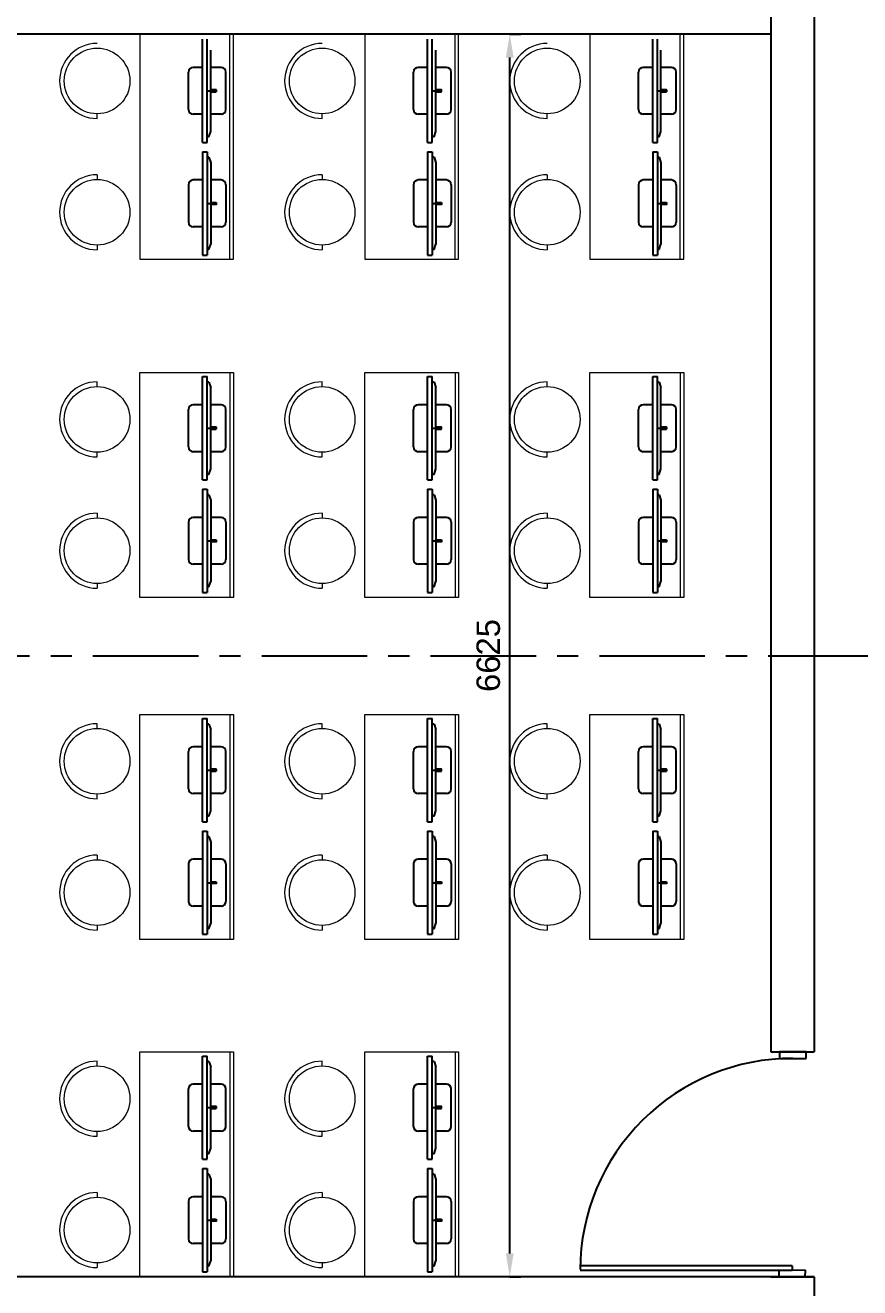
# Model space of a CAD drawing. Extents: x 348043 to 758301, y 133827 to 256568.
# Drawn here: x 588717 to 593167, y 162156 to 168885 of the extents above; entities that cross this region are included whole.
import ezdxf

# ---------------------------------------------------------------- set-up
doc = ezdxf.new("R2010")
doc.units = 0
doc.header["$LTSCALE"] = 900
doc.header["$MEASUREMENT"] = 0
doc.header["$PDMODE"] = 34
doc.linetypes.add('CENTER', pattern=[2, 1.25, -0.25, 0.25, -0.25])
doc.layers.get('DEFPOINTS').update_dxf_attribs({"color": 3, "linetype": 'CONTINUOUS'})
doc.layers.add('2', color=7, linetype='CONTINUOUS')
doc.layers.add('door', color=163, linetype='CONTINUOUS')
doc.styles.add('ROMANS', font='arial.ttf')
doc.dimstyles.new('MSADIM', dxfattribs={"dimscale": 50, "dimtxt": 2.5, "dimasz": 2.5, "dimexe": 1.2, "dimexo": 1, "dimgap": 1, "dimtad": 1, "dimdec": 0, "dimzin": 1, "dimdsep": 46, "dimtxsty": 'ROMANS', "dimcen": 0, "dimclrd": 3, "dimclrt": 6, "dimadec": 0, "dimazin": 0, "dimtfac": 1, "dimtdec": 0, "dimtofl": 0, "dimtmove": 0, "dimatfit": 3, "dimfxl": 1, "dimtvp": 0.1, "dimtolj": 1, "dimtzin": 1, "dimarcsym": 0})

# ---------------------------------------------------------------- blocks, each defined once
blk = doc.blocks.new('*D120')
at = {"layer": 'DEFPOINTS', "color": 0, "lineweight": 50, "ltscale": 1.25}
for p in [(591277, 168838.4), (591300.5, 168838.4), (591277, 162213.4)]:
    blk.add_point(p, dxfattribs=at)
at = {"layer": 'door', "color": 0, "lineweight": -2, "ltscale": 1.25}
for p, q in [((591300.5, 168838.4), (591360.5, 168838.4)), ((591300.5, 162213.4), (591360.5, 162213.4))]:
    blk.add_line(p, q, dxfattribs=at)
at = {"layer": 'door', "color": 3, "lineweight": -2, "ltscale": 1.25}
blk.add_line((591300.5, 162338.4), (591300.5, 168713.4), dxfattribs=at)
at = {"layer": 'door', "color": 3, "lineweight": 50, "ltscale": 1.25}
for points in [[(591279.7, 168713.4), (591321.4, 168713.4), (591300.5, 168838.4)], [(591279.7, 162338.4), (591321.4, 162338.4), (591300.5, 162213.4)]]:
    blk.add_solid(points, dxfattribs=at)
at = {"layer": 'door', "color": 6, "lineweight": 50, "ltscale": 1.25, "insert": (591186.7, 165525.9), "char_height": 125, "attachment_point": 5, "rotation": 90, "style": 'ROMANS'}
blk.add_mtext('\\A1;6625', dxfattribs=at)

msp = doc.modelspace()

# ---------------------------------------------------------------- linework, layer by layer
at = {"layer": '2', "color": 30, "linetype": 'Continuous'}
for p, q in [((589662.9, 168260.7), (589662.9, 168810.7)), ((589687.6, 168260.7), (589687.6, 168810.7)), ((590862.9, 168260.7), (590862.9, 168810.7)), ((590887.6, 168260.7), (590887.6, 168810.7)), ((592062.9, 168260.7), (592062.9, 168810.7)), ((592087.6, 168260.7), (592087.6, 168810.7)), ((589706.2, 168319), (589706.2, 168752.4)), ((590906.2, 168319), (590906.2, 168752.4)), ((592106.2, 168319), (592106.2, 168752.4)), ((589662.9, 168660.7), (589612.6, 168660.7)), ((589762.6, 168660.7), (589706.2, 168660.7)), ((590862.9, 168660.7), (590812.6, 168660.7)), ((590962.6, 168660.7), (590906.2, 168660.7)), ((592062.9, 168660.7), (592012.6, 168660.7)), ((592162.6, 168660.7), (592106.2, 168660.7)), ((589587.6, 168435.7), (589587.6, 168635.7)), ((589787.6, 168435.7), (589787.6, 168635.7)), ((590787.6, 168435.7), (590787.6, 168635.7)), ((590987.6, 168435.7), (590987.6, 168635.7)), ((591987.6, 168435.7), (591987.6, 168635.7)), ((592187.6, 168435.7), (592187.6, 168635.7)), ((589687.6, 168535.7), (589740.8, 168535.7)), ((589687.6, 168410.7), (589687.6, 168535.7)), ((590887.6, 168535.7), (590940.8, 168535.7)), ((590887.6, 168410.7), (590887.6, 168535.7)), ((592087.6, 168535.7), (592140.8, 168535.7)), ((592087.6, 168410.7), (592087.6, 168535.7)), ((589662.9, 168410.7), (589612.6, 168410.7)), ((589762.6, 168410.7), (589706.2, 168410.7)), ((590862.9, 168410.7), (590812.6, 168410.7)), ((590962.6, 168410.7), (590906.2, 168410.7)), ((592062.9, 168410.7), (592012.6, 168410.7)), ((592162.6, 168410.7), (592106.2, 168410.7)), ((589696.9, 168289.9), (589706.2, 168319)), ((590896.9, 168289.9), (590906.2, 168319)), ((592096.9, 168289.9), (592106.2, 168319)), ((589662.9, 168260.7), (589687.6, 168260.7)), ((589696.9, 168289.9), (589687.6, 168289.9)), ((590862.9, 168260.7), (590887.6, 168260.7)), ((590896.9, 168289.9), (590887.6, 168289.9)), ((592062.9, 168260.7), (592087.6, 168260.7)), ((592096.9, 168289.9), (592087.6, 168289.9)), ((589662.9, 168210.7), (589662.9, 167660.7)), ((589662.9, 168210.7), (589687.6, 168210.7)), ((589687.6, 168210.7), (589687.6, 167660.7)), ((589696.9, 168181.6), (589687.6, 168181.6)), ((589696.9, 168181.6), (589706.2, 168152.4)), ((590862.9, 168210.7), (590862.9, 167660.7)), ((590862.9, 168210.7), (590887.6, 168210.7)), ((590887.6, 168210.7), (590887.6, 167660.7)), ((590896.9, 168181.6), (590887.6, 168181.6)), ((590896.9, 168181.6), (590906.2, 168152.4)), ((592062.9, 168210.7), (592062.9, 167660.7)), ((592062.9, 168210.7), (592087.6, 168210.7)), ((592087.6, 168210.7), (592087.6, 167660.7)), ((592096.9, 168181.6), (592087.6, 168181.6)), ((592096.9, 168181.6), (592106.2, 168152.4)), ((589706.2, 168152.4), (589706.2, 167719)), ((590906.2, 168152.4), (590906.2, 167719)), ((592106.2, 168152.4), (592106.2, 167719)), ((589662.9, 168060.7), (589612.6, 168060.7)), ((589687.6, 168060.7), (589687.6, 167935.7)), ((589762.6, 168060.7), (589706.2, 168060.7)), ((590862.9, 168060.7), (590812.6, 168060.7)), ((590887.6, 168060.7), (590887.6, 167935.7)), ((590962.6, 168060.7), (590906.2, 168060.7)), ((592062.9, 168060.7), (592012.6, 168060.7)), ((592087.6, 168060.7), (592087.6, 167935.7)), ((592162.6, 168060.7), (592106.2, 168060.7)), ((589587.6, 168035.7), (589587.6, 167835.7)), ((589787.6, 168035.7), (589787.6, 167835.7)), ((590787.6, 168035.7), (590787.6, 167835.7)), ((590987.6, 168035.7), (590987.6, 167835.7)), ((591987.6, 168035.7), (591987.6, 167835.7)), ((592187.6, 168035.7), (592187.6, 167835.7)), ((589687.6, 167935.7), (589740.8, 167935.7)), ((590887.6, 167935.7), (590940.8, 167935.7)), ((592087.6, 167935.7), (592140.8, 167935.7)), ((589662.9, 167810.7), (589612.6, 167810.7)), ((589762.6, 167810.7), (589706.2, 167810.7)), ((590862.9, 167810.7), (590812.6, 167810.7)), ((590962.6, 167810.7), (590906.2, 167810.7)), ((592062.9, 167810.7), (592012.6, 167810.7)), ((592162.6, 167810.7), (592106.2, 167810.7)), ((589696.9, 167689.9), (589706.2, 167719)), ((590896.9, 167689.9), (590906.2, 167719)), ((592096.9, 167689.9), (592106.2, 167719)), ((589662.9, 167660.7), (589687.6, 167660.7)), ((589696.9, 167689.9), (589687.6, 167689.9)), ((590862.9, 167660.7), (590887.6, 167660.7)), ((590896.9, 167689.9), (590887.6, 167689.9)), ((592062.9, 167660.7), (592087.6, 167660.7)), ((592096.9, 167689.9), (592087.6, 167689.9)), ((589662.9, 166462.4), (589662.9, 167012.4)), ((589662.9, 167012.4), (589687.6, 167012.4)), ((589687.6, 166462.4), (589687.6, 167012.4)), ((589696.9, 166983.2), (589687.6, 166983.2)), ((589696.9, 166983.2), (589706.2, 166954.1)), ((590862.9, 166462.4), (590862.9, 167012.4)), ((590862.9, 167012.4), (590887.6, 167012.4)), ((590887.6, 166462.4), (590887.6, 167012.4)), ((590896.9, 166983.2), (590887.6, 166983.2)), ((590896.9, 166983.2), (590906.2, 166954.1)), ((592062.9, 166462.4), (592062.9, 167012.4)), ((592062.9, 167012.4), (592087.6, 167012.4)), ((592087.6, 166462.4), (592087.6, 167012.4)), ((592096.9, 166983.2), (592087.6, 166983.2)), ((592096.9, 166983.2), (592106.2, 166954.1)), ((589706.2, 166520.7), (589706.2, 166954.1)), ((590906.2, 166520.7), (590906.2, 166954.1)), ((592106.2, 166520.7), (592106.2, 166954.1)), ((589587.6, 166637.4), (589587.6, 166837.4)), ((589662.9, 166862.4), (589612.6, 166862.4)), ((589762.6, 166862.4), (589706.2, 166862.4)), ((589787.6, 166637.4), (589787.6, 166837.4)), ((590787.6, 166637.4), (590787.6, 166837.4)), ((590862.9, 166862.4), (590812.6, 166862.4)), ((590962.6, 166862.4), (590906.2, 166862.4)), ((590987.6, 166637.4), (590987.6, 166837.4)), ((591987.6, 166637.4), (591987.6, 166837.4)), ((592062.9, 166862.4), (592012.6, 166862.4)), ((592162.6, 166862.4), (592106.2, 166862.4)), ((592187.6, 166637.4), (592187.6, 166837.4)), ((589687.6, 166737.4), (589740.8, 166737.4)), ((589687.6, 166612.4), (589687.6, 166737.4)), ((590887.6, 166737.4), (590940.8, 166737.4)), ((590887.6, 166612.4), (590887.6, 166737.4)), ((592087.6, 166737.4), (592140.8, 166737.4)), ((592087.6, 166612.4), (592087.6, 166737.4)), ((589662.9, 166612.4), (589612.6, 166612.4)), ((589762.6, 166612.4), (589706.2, 166612.4)), ((590862.9, 166612.4), (590812.6, 166612.4)), ((590962.6, 166612.4), (590906.2, 166612.4)), ((592062.9, 166612.4), (592012.6, 166612.4)), ((592162.6, 166612.4), (592106.2, 166612.4)), ((589696.9, 166491.5), (589706.2, 166520.7)), ((590896.9, 166491.5), (590906.2, 166520.7)), ((592096.9, 166491.5), (592106.2, 166520.7)), ((589662.9, 166462.4), (589687.6, 166462.4)), ((589696.9, 166491.5), (589687.6, 166491.5)), ((590862.9, 166462.4), (590887.6, 166462.4)), ((590896.9, 166491.5), (590887.6, 166491.5)), ((592062.9, 166462.4), (592087.6, 166462.4)), ((592096.9, 166491.5), (592087.6, 166491.5)), ((589662.9, 166412.4), (589662.9, 165862.4)), ((589662.9, 166412.4), (589687.6, 166412.4)), ((589687.6, 166412.4), (589687.6, 165862.4)), ((589696.9, 166383.2), (589687.6, 166383.2)), ((589696.9, 166383.2), (589706.2, 166354.1)), ((590862.9, 166412.4), (590862.9, 165862.4)), ((590862.9, 166412.4), (590887.6, 166412.4)), ((590887.6, 166412.4), (590887.6, 165862.4)), ((590896.9, 166383.2), (590887.6, 166383.2)), ((590896.9, 166383.2), (590906.2, 166354.1)), ((592062.9, 166412.4), (592062.9, 165862.4)), ((592062.9, 166412.4), (592087.6, 166412.4)), ((592087.6, 166412.4), (592087.6, 165862.4)), ((592096.9, 166383.2), (592087.6, 166383.2)), ((592096.9, 166383.2), (592106.2, 166354.1)), ((589706.2, 166354.1), (589706.2, 165920.7)), ((590906.2, 166354.1), (590906.2, 165920.7)), ((592106.2, 166354.1), (592106.2, 165920.7)), ((589587.6, 166237.4), (589587.6, 166037.4)), ((589662.9, 166262.4), (589612.6, 166262.4)), ((589687.6, 166262.4), (589687.6, 166137.4)), ((589762.6, 166262.4), (589706.2, 166262.4)), ((589787.6, 166237.4), (589787.6, 166037.4)), ((590787.6, 166237.4), (590787.6, 166037.4)), ((590862.9, 166262.4), (590812.6, 166262.4)), ((590887.6, 166262.4), (590887.6, 166137.4)), ((590962.6, 166262.4), (590906.2, 166262.4)), ((590987.6, 166237.4), (590987.6, 166037.4)), ((591987.6, 166237.4), (591987.6, 166037.4)), ((592062.9, 166262.4), (592012.6, 166262.4)), ((592087.6, 166262.4), (592087.6, 166137.4)), ((592162.6, 166262.4), (592106.2, 166262.4)), ((592187.6, 166237.4), (592187.6, 166037.4)), ((589687.6, 166137.4), (589740.8, 166137.4)), ((590887.6, 166137.4), (590940.8, 166137.4)), ((592087.6, 166137.4), (592140.8, 166137.4)), ((589662.9, 166012.4), (589612.6, 166012.4)), ((589762.6, 166012.4), (589706.2, 166012.4)), ((590862.9, 166012.4), (590812.6, 166012.4)), ((590962.6, 166012.4), (590906.2, 166012.4)), ((592062.9, 166012.4), (592012.6, 166012.4)), ((592162.6, 166012.4), (592106.2, 166012.4)), ((589696.9, 165891.5), (589687.6, 165891.5)), ((589696.9, 165891.5), (589706.2, 165920.7)), ((590896.9, 165891.5), (590887.6, 165891.5)), ((590896.9, 165891.5), (590906.2, 165920.7)), ((592096.9, 165891.5), (592087.6, 165891.5)), ((592096.9, 165891.5), (592106.2, 165920.7)), ((589662.9, 165862.4), (589687.6, 165862.4)), ((590862.9, 165862.4), (590887.6, 165862.4)), ((592062.9, 165862.4), (592087.6, 165862.4)), ((589662.9, 164639.9), (589662.9, 165189.9)), ((589662.9, 165189.9), (589687.6, 165189.9)), ((589687.6, 164639.9), (589687.6, 165189.9)), ((589696.9, 165160.7), (589687.6, 165160.7)), ((589696.9, 165160.7), (589706.2, 165131.6)), ((590862.9, 164639.9), (590862.9, 165189.9)), ((590862.9, 165189.9), (590887.6, 165189.9)), ((590887.6, 164639.9), (590887.6, 165189.9)), ((590896.9, 165160.7), (590887.6, 165160.7)), ((590896.9, 165160.7), (590906.2, 165131.6)), ((592062.9, 164639.9), (592062.9, 165189.9)), ((592062.9, 165189.9), (592087.6, 165189.9)), ((592087.6, 164639.9), (592087.6, 165189.9)), ((592096.9, 165160.7), (592087.6, 165160.7)), ((592096.9, 165160.7), (592106.2, 165131.6)), ((589706.2, 164698.2), (589706.2, 165131.6)), ((590906.2, 164698.2), (590906.2, 165131.6)), ((592106.2, 164698.2), (592106.2, 165131.6)), ((589587.6, 164814.9), (589587.6, 165014.9)), ((589662.9, 165039.9), (589612.6, 165039.9)), ((589762.6, 165039.9), (589706.2, 165039.9)), ((589787.6, 164814.9), (589787.6, 165014.9)), ((590787.6, 164814.9), (590787.6, 165014.9)), ((590862.9, 165039.9), (590812.6, 165039.9)), ((590962.6, 165039.9), (590906.2, 165039.9)), ((590987.6, 164814.9), (590987.6, 165014.9)), ((591987.6, 164814.9), (591987.6, 165014.9)), ((592062.9, 165039.9), (592012.6, 165039.9)), ((592162.6, 165039.9), (592106.2, 165039.9)), ((592187.6, 164814.9), (592187.6, 165014.9)), ((589687.6, 164914.9), (589740.8, 164914.9)), ((589687.6, 164789.9), (589687.6, 164914.9)), ((590887.6, 164914.9), (590940.8, 164914.9)), ((590887.6, 164789.9), (590887.6, 164914.9)), ((592087.6, 164914.9), (592140.8, 164914.9)), ((592087.6, 164789.9), (592087.6, 164914.9)), ((589662.9, 164789.9), (589612.6, 164789.9)), ((589762.6, 164789.9), (589706.2, 164789.9)), ((590862.9, 164789.9), (590812.6, 164789.9)), ((590962.6, 164789.9), (590906.2, 164789.9)), ((592062.9, 164789.9), (592012.6, 164789.9)), ((592162.6, 164789.9), (592106.2, 164789.9)), ((589696.9, 164669), (589706.2, 164698.2)), ((590896.9, 164669), (590906.2, 164698.2)), ((592096.9, 164669), (592106.2, 164698.2)), ((589662.9, 164639.9), (589687.6, 164639.9)), ((589696.9, 164669), (589687.6, 164669)), ((590862.9, 164639.9), (590887.6, 164639.9)), ((590896.9, 164669), (590887.6, 164669)), ((592062.9, 164639.9), (592087.6, 164639.9)), ((592096.9, 164669), (592087.6, 164669)), ((589662.9, 164589.9), (589662.9, 164039.9)), ((589662.9, 164589.9), (589687.6, 164589.9)), ((589687.6, 164589.9), (589687.6, 164039.9)), ((589696.9, 164560.7), (589687.6, 164560.7)), ((589696.9, 164560.7), (589706.2, 164531.6)), ((590862.9, 164589.9), (590862.9, 164039.9)), ((590862.9, 164589.9), (590887.6, 164589.9)), ((590887.6, 164589.9), (590887.6, 164039.9)), ((590896.9, 164560.7), (590887.6, 164560.7)), ((590896.9, 164560.7), (590906.2, 164531.6)), ((592062.9, 164589.9), (592062.9, 164039.9)), ((592062.9, 164589.9), (592087.6, 164589.9)), ((592087.6, 164589.9), (592087.6, 164039.9)), ((592096.9, 164560.7), (592087.6, 164560.7)), ((592096.9, 164560.7), (592106.2, 164531.6)), ((589706.2, 164531.6), (589706.2, 164098.2)), ((590906.2, 164531.6), (590906.2, 164098.2)), ((592106.2, 164531.6), (592106.2, 164098.2)), ((589587.6, 164414.9), (589587.6, 164214.9)), ((589662.9, 164439.9), (589612.6, 164439.9)), ((589687.6, 164439.9), (589687.6, 164314.9)), ((589762.6, 164439.9), (589706.2, 164439.9)), ((589787.6, 164414.9), (589787.6, 164214.9)), ((590787.6, 164414.9), (590787.6, 164214.9)), ((590862.9, 164439.9), (590812.6, 164439.9)), ((590887.6, 164439.9), (590887.6, 164314.9)), ((590962.6, 164439.9), (590906.2, 164439.9)), ((590987.6, 164414.9), (590987.6, 164214.9)), ((591987.6, 164414.9), (591987.6, 164214.9)), ((592062.9, 164439.9), (592012.6, 164439.9)), ((592087.6, 164439.9), (592087.6, 164314.9)), ((592162.6, 164439.9), (592106.2, 164439.9)), ((592187.6, 164414.9), (592187.6, 164214.9)), ((589687.6, 164314.9), (589740.8, 164314.9)), ((590887.6, 164314.9), (590940.8, 164314.9)), ((592087.6, 164314.9), (592140.8, 164314.9)), ((589662.9, 164189.9), (589612.6, 164189.9)), ((589762.6, 164189.9), (589706.2, 164189.9)), ((590862.9, 164189.9), (590812.6, 164189.9)), ((590962.6, 164189.9), (590906.2, 164189.9)), ((592062.9, 164189.9), (592012.6, 164189.9)), ((592162.6, 164189.9), (592106.2, 164189.9)), ((589696.9, 164069), (589706.2, 164098.2)), ((590896.9, 164069), (590906.2, 164098.2)), ((592096.9, 164069), (592106.2, 164098.2)), ((589662.9, 164039.9), (589687.6, 164039.9)), ((589696.9, 164069), (589687.6, 164069)), ((590862.9, 164039.9), (590887.6, 164039.9)), ((590896.9, 164069), (590887.6, 164069)), ((592062.9, 164039.9), (592087.6, 164039.9)), ((592096.9, 164069), (592087.6, 164069)), ((589662.9, 162841.1), (589662.9, 163391.1)), ((589662.9, 163391.1), (589687.6, 163391.1)), ((589687.6, 162841.1), (589687.6, 163391.1)), ((589696.9, 163362), (589687.6, 163362)), ((589696.9, 163362), (589706.2, 163332.8)), ((589706.2, 162899.4), (589706.2, 163332.8)), ((590862.9, 162841.1), (590862.9, 163391.1)), ((590862.9, 163391.1), (590887.6, 163391.1)), ((590887.6, 162841.1), (590887.6, 163391.1)), ((590896.9, 163362), (590887.6, 163362)), ((590896.9, 163362), (590906.2, 163332.8)), ((590906.2, 162899.4), (590906.2, 163332.8)), ((589587.6, 163016.1), (589587.6, 163216.1)), ((589662.9, 163241.1), (589612.6, 163241.1)), ((589762.6, 163241.1), (589706.2, 163241.1)), ((589787.6, 163016.1), (589787.6, 163216.1)), ((590787.6, 163016.1), (590787.6, 163216.1)), ((590862.9, 163241.1), (590812.6, 163241.1)), ((590962.6, 163241.1), (590906.2, 163241.1)), ((590987.6, 163016.1), (590987.6, 163216.1)), ((589687.6, 163116.1), (589740.8, 163116.1)), ((589687.6, 162991.1), (589687.6, 163116.1)), ((590887.6, 163116.1), (590940.8, 163116.1)), ((590887.6, 162991.1), (590887.6, 163116.1)), ((589662.9, 162991.1), (589612.6, 162991.1)), ((589762.6, 162991.1), (589706.2, 162991.1)), ((590862.9, 162991.1), (590812.6, 162991.1)), ((590962.6, 162991.1), (590906.2, 162991.1)), ((589696.9, 162870.3), (589687.6, 162870.3)), ((589696.9, 162870.3), (589706.2, 162899.4)), ((590896.9, 162870.3), (590887.6, 162870.3)), ((590896.9, 162870.3), (590906.2, 162899.4)), ((589662.9, 162841.1), (589687.6, 162841.1)), ((590862.9, 162841.1), (590887.6, 162841.1)), ((589662.9, 162791.1), (589662.9, 162241.1)), ((589662.9, 162791.1), (589687.6, 162791.1)), ((589687.6, 162791.1), (589687.6, 162241.1)), ((589696.9, 162762), (589687.6, 162762)), ((589696.9, 162762), (589706.2, 162732.8)), ((589706.2, 162732.8), (589706.2, 162299.4)), ((590862.9, 162791.1), (590862.9, 162241.1)), ((590862.9, 162791.1), (590887.6, 162791.1)), ((590887.6, 162791.1), (590887.6, 162241.1)), ((590896.9, 162762), (590887.6, 162762)), ((590896.9, 162762), (590906.2, 162732.8)), ((590906.2, 162732.8), (590906.2, 162299.4)), ((589587.6, 162616.1), (589587.6, 162416.1)), ((589662.9, 162641.1), (589612.6, 162641.1)), ((589687.6, 162641.1), (589687.6, 162516.1)), ((589762.6, 162641.1), (589706.2, 162641.1)), ((589787.6, 162616.1), (589787.6, 162416.1)), ((590787.6, 162616.1), (590787.6, 162416.1)), ((590862.9, 162641.1), (590812.6, 162641.1)), ((590887.6, 162641.1), (590887.6, 162516.1)), ((590962.6, 162641.1), (590906.2, 162641.1)), ((590987.6, 162616.1), (590987.6, 162416.1)), ((589687.6, 162516.1), (589740.8, 162516.1)), ((590887.6, 162516.1), (590940.8, 162516.1)), ((589662.9, 162391.1), (589612.6, 162391.1)), ((589762.6, 162391.1), (589706.2, 162391.1)), ((590862.9, 162391.1), (590812.6, 162391.1)), ((590962.6, 162391.1), (590906.2, 162391.1)), ((589696.9, 162270.3), (589687.6, 162270.3)), ((589696.9, 162270.3), (589706.2, 162299.4)), ((590896.9, 162270.3), (590887.6, 162270.3)), ((590896.9, 162270.3), (590906.2, 162299.4)), ((589662.9, 162241.1), (589687.6, 162241.1)), ((590862.9, 162241.1), (590887.6, 162241.1))]:
    msp.add_line(p, q, dxfattribs=at)
for points in [[(589735.9, 168530.7), (589735.9, 168540.7), (589706.2, 168540.7), (589706.2, 168530.7)], [(590935.9, 168530.7), (590935.9, 168540.7), (590906.2, 168540.7), (590906.2, 168530.7)], [(592135.9, 168530.7), (592135.9, 168540.7), (592106.2, 168540.7), (592106.2, 168530.7)], [(589735.9, 167940.8), (589735.9, 167930.8), (589706.2, 167930.8), (589706.2, 167940.8)], [(590935.9, 167940.8), (590935.9, 167930.8), (590906.2, 167930.8), (590906.2, 167940.8)], [(592135.9, 167940.8), (592135.9, 167930.8), (592106.2, 167930.8), (592106.2, 167940.8)], [(589735.9, 166732.3), (589735.9, 166742.3), (589706.2, 166742.3), (589706.2, 166732.3)], [(590935.9, 166732.3), (590935.9, 166742.3), (590906.2, 166742.3), (590906.2, 166732.3)], [(592135.9, 166732.3), (592135.9, 166742.3), (592106.2, 166742.3), (592106.2, 166732.3)], [(589735.9, 166142.4), (589735.9, 166132.4), (589706.2, 166132.4), (589706.2, 166142.4)], [(590935.9, 166142.4), (590935.9, 166132.4), (590906.2, 166132.4), (590906.2, 166142.4)], [(592135.9, 166142.4), (592135.9, 166132.4), (592106.2, 166132.4), (592106.2, 166142.4)], [(589735.9, 164909.8), (589735.9, 164919.8), (589706.2, 164919.8), (589706.2, 164909.8)], [(590935.9, 164909.8), (590935.9, 164919.8), (590906.2, 164919.8), (590906.2, 164909.8)], [(592135.9, 164909.8), (592135.9, 164919.8), (592106.2, 164919.8), (592106.2, 164909.8)], [(589735.9, 164319.9), (589735.9, 164309.9), (589706.2, 164309.9), (589706.2, 164319.9)], [(590935.9, 164319.9), (590935.9, 164309.9), (590906.2, 164309.9), (590906.2, 164319.9)], [(592135.9, 164319.9), (592135.9, 164309.9), (592106.2, 164309.9), (592106.2, 164319.9)], [(589735.9, 163111.1), (589735.9, 163121.1), (589706.2, 163121.1), (589706.2, 163111.1)], [(590935.9, 163111.1), (590935.9, 163121.1), (590906.2, 163121.1), (590906.2, 163111.1)], [(589735.9, 162521.2), (589735.9, 162511.2), (589706.2, 162511.2), (589706.2, 162521.2)], [(590935.9, 162521.2), (590935.9, 162511.2), (590906.2, 162511.2), (590906.2, 162521.2)]]:
    msp.add_lwpolyline(points, close=True, dxfattribs=at)
for centre, start, end in [((589612.6, 168635.7), 90, 180), ((589762.6, 168635.7), 360, 90), ((590812.6, 168635.7), 90, 180), ((590962.6, 168635.7), 360, 90), ((592012.6, 168635.7), 90, 180), ((592162.6, 168635.7), 360, 90), ((589612.6, 168435.7), 180, 270), ((589762.6, 168435.7), 270, 360), ((590812.6, 168435.7), 180, 270), ((590962.6, 168435.7), 270, 360), ((592012.6, 168435.7), 180, 270), ((592162.6, 168435.7), 270, 360), ((589612.6, 168035.7), 90, 180), ((589762.6, 168035.7), 0, 90), ((590812.6, 168035.7), 90, 180), ((590962.6, 168035.7), 0, 90), ((592012.6, 168035.7), 90, 180), ((592162.6, 168035.7), 0, 90), ((589612.6, 167835.7), 180, 270), ((589762.6, 167835.7), 270, 0), ((590812.6, 167835.7), 180, 270), ((590962.6, 167835.7), 270, 0), ((592012.6, 167835.7), 180, 270), ((592162.6, 167835.7), 270, 0), ((589612.6, 166837.4), 90, 180), ((589762.6, 166837.4), 360, 90), ((590812.6, 166837.4), 90, 180), ((590962.6, 166837.4), 360, 90), ((592012.6, 166837.4), 90, 180), ((592162.6, 166837.4), 360, 90), ((589612.6, 166637.4), 180, 270), ((589762.6, 166637.4), 270, 360), ((590812.6, 166637.4), 180, 270), ((590962.6, 166637.4), 270, 360), ((592012.6, 166637.4), 180, 270), ((592162.6, 166637.4), 270, 360), ((589612.6, 166237.4), 90, 180), ((589762.6, 166237.4), 0, 90), ((590812.6, 166237.4), 90, 180), ((590962.6, 166237.4), 0, 90), ((592012.6, 166237.4), 90, 180), ((592162.6, 166237.4), 0, 90), ((589612.6, 166037.4), 180, 270), ((589762.6, 166037.4), 270, 0), ((590812.6, 166037.4), 180, 270), ((590962.6, 166037.4), 270, 0), ((592012.6, 166037.4), 180, 270), ((592162.6, 166037.4), 270, 0), ((589612.6, 165014.9), 90, 180), ((589762.6, 165014.9), 360, 90), ((590812.6, 165014.9), 90, 180), ((590962.6, 165014.9), 360, 90), ((592012.6, 165014.9), 90, 180), ((592162.6, 165014.9), 360, 90), ((589612.6, 164814.9), 180, 270), ((589762.6, 164814.9), 270, 360), ((590812.6, 164814.9), 180, 270), ((590962.6, 164814.9), 270, 360), ((592012.6, 164814.9), 180, 270), ((592162.6, 164814.9), 270, 360), ((589612.6, 164414.9), 90, 180), ((589762.6, 164414.9), 0, 90), ((590812.6, 164414.9), 90, 180), ((590962.6, 164414.9), 0, 90), ((592012.6, 164414.9), 90, 180), ((592162.6, 164414.9), 0, 90), ((589612.6, 164214.9), 180, 270), ((589762.6, 164214.9), 270, 0), ((590812.6, 164214.9), 180, 270), ((590962.6, 164214.9), 270, 0), ((592012.6, 164214.9), 180, 270), ((592162.6, 164214.9), 270, 0), ((589612.6, 163216.1), 90, 180), ((589762.6, 163216.1), 360, 90), ((590812.6, 163216.1), 90, 180), ((590962.6, 163216.1), 360, 90), ((589612.6, 163016.1), 180, 270), ((589762.6, 163016.1), 270, 360), ((590812.6, 163016.1), 180, 270), ((590962.6, 163016.1), 270, 360), ((589612.6, 162616.1), 90, 180), ((589762.6, 162616.1), 0, 90), ((590812.6, 162616.1), 90, 180), ((590962.6, 162616.1), 0, 90), ((589612.6, 162416.1), 180, 270), ((589762.6, 162416.1), 270, 0), ((590812.6, 162416.1), 180, 270), ((590962.6, 162416.1), 270, 0)]:
    msp.add_arc(centre, 25, start, end, dxfattribs=at)
at = {"layer": 'door', "color": 3, "ltscale": 1.25}
for p, q in [((592692.8, 169068.4), (592692.8, 163413.4)), ((592922.8, 169068.4), (592922.8, 163413.4)), ((592692.8, 168838.4), (585092.8, 168838.4)), ((592692.8, 163413.4), (592922.8, 163413.4)), ((592805.8, 162272.1), (592805.8, 162248.6)), ((592692.8, 162213.4), (585092.8, 162213.4)), ((592922.8, 162213.4), (585092.8, 162213.4)), ((592692.8, 162213.4), (592922.8, 162213.4)), ((592922.8, 162213.4), (592922.8, 153758.4))]:
    msp.add_line(p, q, dxfattribs=at)
at = {"layer": 'door', "color": 190, "linetype": 'ByBlock', "lineweight": 5, "ltscale": 1.25}
for p, q in [((589808.8, 167638.4), (589808.8, 168838.4)), ((591008.8, 167638.4), (591008.8, 168838.4)), ((592208.8, 167638.4), (592208.8, 168838.4)), ((589808.8, 167034.7), (589808.8, 165834.7)), ((591008.8, 167034.7), (591008.8, 165834.7)), ((592208.8, 167034.7), (592208.8, 165834.7)), ((589808.8, 165212.2), (589808.8, 164012.2)), ((591008.8, 165212.2), (591008.8, 164012.2)), ((592208.8, 165212.2), (592208.8, 164012.2)), ((589808.8, 163413.4), (589808.8, 162213.4)), ((591008.8, 163413.4), (591008.8, 162213.4))]:
    msp.add_line(p, q, dxfattribs=at)
at = {"layer": 'door', "color": 3, "linetype": 'ByBlock', "lineweight": 5, "ltscale": 1.25}
for p, q in [((589100.5, 168388.4), (589100.5, 168413.4)), ((590300.5, 168388.4), (590300.5, 168413.4)), ((591500.5, 168388.4), (591500.5, 168413.4)), ((589100.5, 168088.4), (589100.5, 168063.4)), ((590300.5, 168088.4), (590300.5, 168063.4)), ((591500.5, 168088.4), (591500.5, 168063.4)), ((589100.5, 167713.4), (589100.5, 167688.4)), ((590300.5, 167713.4), (590300.5, 167688.4)), ((591500.5, 167713.4), (591500.5, 167688.4)), ((589100.5, 166959.7), (589100.5, 166984.7)), ((590300.5, 166959.7), (590300.5, 166984.7)), ((591500.5, 166959.7), (591500.5, 166984.7)), ((589100.5, 166584.7), (589100.5, 166609.7)), ((590300.5, 166584.7), (590300.5, 166609.7)), ((591500.5, 166584.7), (591500.5, 166609.7)), ((589100.5, 166284.7), (589100.5, 166259.7)), ((590300.5, 166284.7), (590300.5, 166259.7)), ((591500.5, 166284.7), (591500.5, 166259.7)), ((589100.5, 165909.7), (589100.5, 165884.7)), ((590300.5, 165909.7), (590300.5, 165884.7)), ((591500.5, 165909.7), (591500.5, 165884.7)), ((589100.5, 165137.2), (589100.5, 165162.2)), ((590300.5, 165137.2), (590300.5, 165162.2)), ((591500.5, 165137.2), (591500.5, 165162.2)), ((589100.5, 164762.2), (589100.5, 164787.2)), ((590300.5, 164762.2), (590300.5, 164787.2)), ((591500.5, 164762.2), (591500.5, 164787.2)), ((589100.5, 164462.2), (589100.5, 164437.2)), ((590300.5, 164462.2), (590300.5, 164437.2)), ((591500.5, 164462.2), (591500.5, 164437.2)), ((589100.5, 164087.2), (589100.5, 164062.2)), ((590300.5, 164087.2), (590300.5, 164062.2)), ((591500.5, 164087.2), (591500.5, 164062.2)), ((589100.5, 163338.4), (589100.5, 163363.4)), ((590300.5, 163338.4), (590300.5, 163363.4)), ((589100.5, 162963.4), (589100.5, 162988.4)), ((590300.5, 162963.4), (590300.5, 162988.4)), ((589100.5, 162663.4), (589100.5, 162638.4)), ((590300.5, 162663.4), (590300.5, 162638.4)), ((589100.5, 162288.4), (589100.5, 162263.4)), ((590300.5, 162288.4), (590300.5, 162263.4))]:
    msp.add_line(p, q, dxfattribs=at)
at = {"layer": 'door', "linetype": 'CENTER', "ltscale": 0.5}
msp.add_line((583678.2, 165523.4), (596055.8, 165523.4), dxfattribs=at)
at = {"layer": 'door', "color": 13, "ltscale": 1.25}
for p, q in [((592805.8, 162272.1), (591676.3, 162272.1)), ((592805.7, 162248.6), (591676.3, 162248.6))]:
    msp.add_line(p, q, dxfattribs=at)
at = {"layer": 'door', "color": 190, "linetype": 'ByBlock', "lineweight": 5, "ltscale": 1.25}
for points in [[(589827.8, 167638.4), (589827.8, 168838.4), (589327.8, 168838.4), (589327.8, 167638.4)], [(591027.8, 167638.4), (591027.8, 168838.4), (590527.8, 168838.4), (590527.8, 167638.4)], [(592227.8, 167638.4), (592227.8, 168838.4), (591727.8, 168838.4), (591727.8, 167638.4)], [(589827.8, 167034.7), (589827.8, 165834.7), (589327.8, 165834.7), (589327.8, 167034.7)], [(591027.8, 167034.7), (591027.8, 165834.7), (590527.8, 165834.7), (590527.8, 167034.7)], [(592227.8, 167034.7), (592227.8, 165834.7), (591727.8, 165834.7), (591727.8, 167034.7)], [(589827.8, 165212.2), (589827.8, 164012.2), (589327.8, 164012.2), (589327.8, 165212.2)], [(591027.8, 165212.2), (591027.8, 164012.2), (590527.8, 164012.2), (590527.8, 165212.2)], [(592227.8, 165212.2), (592227.8, 164012.2), (591727.8, 164012.2), (591727.8, 165212.2)], [(589827.8, 163413.4), (589827.8, 162213.4), (589327.8, 162213.4), (589327.8, 163413.4)], [(591027.8, 163413.4), (591027.8, 162213.4), (590527.8, 162213.4), (590527.8, 163413.4)]]:
    msp.add_lwpolyline(points, close=True, dxfattribs=at)
at = {"layer": 'door', "color": 13, "ltscale": 1.25}
for points in [[(592880.7, 163377.9), (592880.8, 163413.1), (592739.2, 163413.7), (592739.1, 163378.5)], [(592876.3, 162213.2), (592876.5, 162248.4), (592734.9, 162248.9), (592734.7, 162213.7)]]:
    msp.add_lwpolyline(points, close=True, dxfattribs=at)
at = {"layer": 'door', "color": 3, "linetype": 'ByBlock', "lineweight": 5, "ltscale": 1.25}
for centre in [(589100.5, 168588.4), (590300.5, 168588.4), (591500.5, 168588.4), (589100.5, 167888.4), (590300.5, 167888.4), (591500.5, 167888.4), (589100.5, 166784.7), (590300.5, 166784.7), (591500.5, 166784.7), (589100.5, 166084.7), (590300.5, 166084.7), (591500.5, 166084.7), (589100.5, 164962.2), (590300.5, 164962.2), (591500.5, 164962.2), (589100.5, 164262.2), (590300.5, 164262.2), (591500.5, 164262.2), (589100.5, 163163.4), (590300.5, 163163.4), (589100.5, 162463.4), (590300.5, 162463.4)]:
    msp.add_circle(centre, 175, dxfattribs=at)
for centre in [(589100.5, 168588.4), (590300.5, 168588.4), (591500.5, 168588.4), (589100.5, 167888.4), (590300.5, 167888.4), (591500.5, 167888.4), (589100.5, 166784.7), (590300.5, 166784.7), (591500.5, 166784.7), (589100.5, 166084.7), (590300.5, 166084.7), (591500.5, 166084.7), (589100.5, 164962.2), (590300.5, 164962.2), (591500.5, 164962.2), (589100.5, 164262.2), (590300.5, 164262.2), (591500.5, 164262.2), (589100.5, 163163.4), (590300.5, 163163.4), (589100.5, 162463.4), (590300.5, 162463.4)]:
    msp.add_arc(centre, 200, 90, 270, dxfattribs=at)
at = {"layer": 'door', "color": 13, "ltscale": 1.25}
msp.add_arc((592805.7, 162248.6), 1129.6, 89.78496, 179.78496, dxfattribs=at)

# ---------------------------------------------------------------- dimensions: what is measured, and where the dimension line sits
at = {"layer": 'door', "color": 1, "lineweight": 50, "ltscale": 1.25}
dim = msp.add_linear_dim(base=(591300.5, 168838.4), p1=(591277, 162213.4), p2=(591277, 168838.4), angle=90, dimstyle='MSADIM', override={"dimfxlon": 1}, dxfattribs=at)
dim.commit()
dim.dimension.update_dxf_attribs({"geometry": '*D120', "text_midpoint": (591186.7, 165525.9)})

doc.saveas('drawing.dxf')
